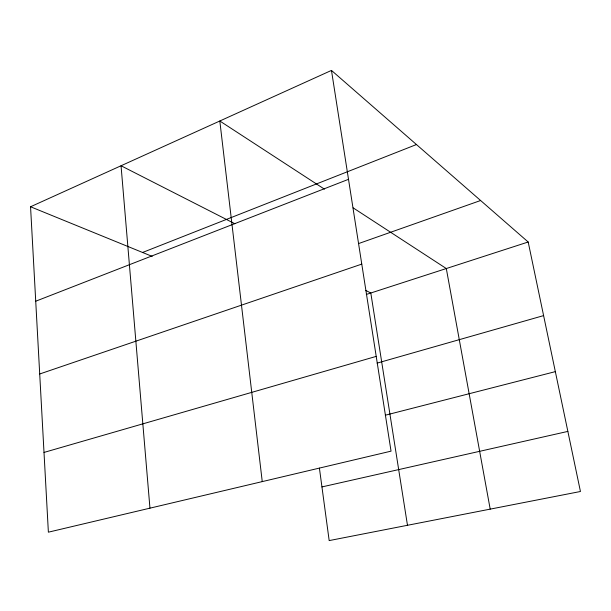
<?xml version="1.0" encoding="UTF-8"?>
<svg xmlns="http://www.w3.org/2000/svg" width="611" height="611" viewBox="0 0 611 611"><rect width="100%" height="100%" fill="white"/><g stroke="black" fill="none" stroke-linecap="round" stroke-linejoin="round"><path stroke-width="0.92" d="M331.468 70.41L391.04 451.155L48.376 532.181L30.55 206.762L331.468 70.41L528.187 242.009L580.45 491.496L329.176 540.59L319.408 468.11M142.562 252.473L416.45 144.54M35.721 301.215L348.507 179.321M358.481 243.606L480.613 200.515M39.707 373.985L361.773 264.112M366.317 294.456L528.187 242.009M44.007 452.43L376.208 356.389M377.117 363.11L543.607 315.604M385.327 415.213L555.338 371.633M321.944 486.921L567.863 431.404M30.55 206.762L152.2 256.399M234.868 223.741L121.047 165.757L149.955 508.161M365.752 290.424L370.808 292.997L407.476 525.292M324.418 189.143L219.815 121.001L262.249 481.605M353.135 207.847L446.305 268.542L490.198 509.131"/></g></svg>
